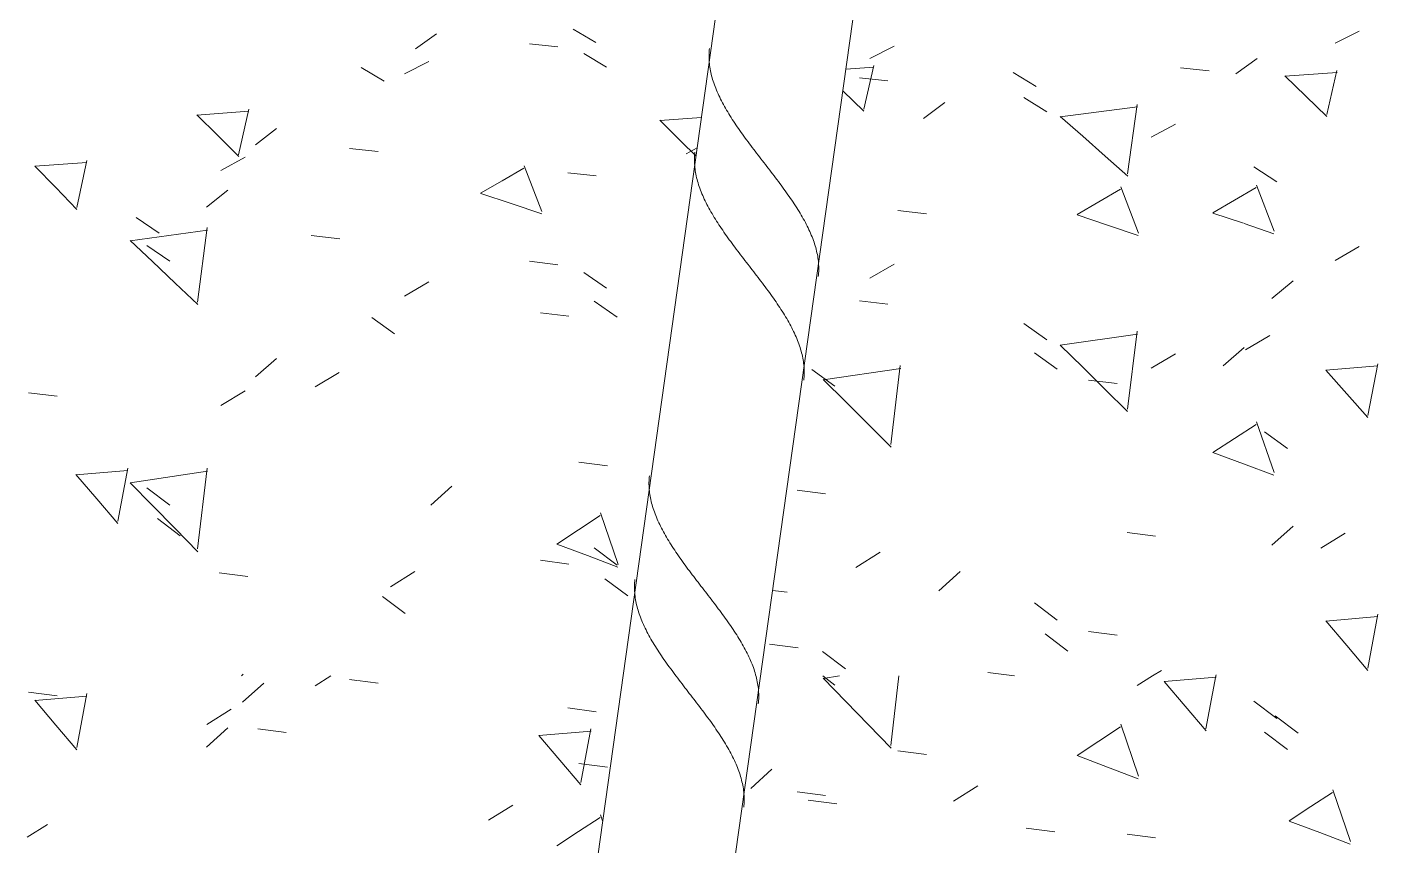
# Model space of a CAD drawing. Header units: inches. Extents: x -19229 to -222, y -6301 to 12387.
# Drawn here: x -19086.634 to -19081.673, y -52.749 to -49.743 of the extents above; entities that cross this region are included whole.
import ezdxf

# ---------------------------------------------------------------- set-up
doc = ezdxf.new("R2010")
doc.units = ezdxf.units.IN
doc.header["$MEASUREMENT"] = 0
doc.layers.add('A-WALL', color=113, linetype='Continuous', lineweight=9)
doc.layers.add('A-WALL-PATT', color=111, linetype='Continuous', lineweight=25)

# ---------------------------------------------------------------- blocks, each defined once
blk = doc.blocks.new('FP_2-DETAIL - PRECAST _ CONC_ - PLANK PERPENDICULAR TO WALL')
at = {"layer": 'A-WALL-PATT', "color": 55, "lineweight": 9}
for p, q in [((17165.0948, -52.1606), (17165.151, -52.1253)), ((17165.1928, -52.1458), (17165.384, -52.1293)), ((17165.3829, -52.1253), (17165.3468, -52.3188)), ((17161.8091, -52.222), (17161.8869, -52.1515)), ((17165.1928, -52.1451), (17165.2699, -52.236)), ((17165.2699, -52.236), (17165.347, -52.3267)), ((17161.6784, -52.3032), (17161.7674, -52.2472)), ((17165.601, -52.2722), (17165.6848, -52.3357)), ((17161.8651, -52.3188), (17161.9698, -52.3324)), ((17162.8975, -52.3442), (17163.0888, -52.3276)), ((17163.0886, -52.319), (17163.0516, -52.5166)), ((17162.8975, -52.3435), (17162.9747, -52.4341)), ((17162.9747, -52.4341), (17163.0518, -52.5245)), ((17163.6753, -52.5378), (17163.7531, -52.4676)), ((17164.4201, -52.5843), (17164.5092, -52.5286)), ((17163.8861, -52.5807), (17163.9908, -52.5942)), ((17165.7316, -52.6051), (17165.8112, -52.5525)), ((17165.8125, -52.5433), (17165.8774, -52.7326)), ((17162.7119, -52.655), (17162.801, -52.5995)), ((17165.652, -52.6577), (17165.7316, -52.6051)), ((17161.0177, -52.7168), (17161.0927, -52.6701)), ((17165.6523, -52.6582), (17165.7644, -52.7002)), ((17164.6872, -52.6839), (17164.7919, -52.6974)), ((17165.7644, -52.7002), (17165.8764, -52.7422))]:
    blk.add_line(p, q, dxfattribs=at)
blk = doc.blocks.new('FP_3-DETAIL - PRECAST _ CONC_ - PLANK PERPENDICULAR TO WALL')
at = {"layer": 'A-WALL-PATT', "color": 55, "lineweight": 9}
for p, q in [((17162.4437, -49.8223), (17162.5216, -49.7674)), ((17162.2448, -49.8907), (17162.3286, -49.9417)), ((17165.8278, -49.9024), (17165.7908, -50.0641)), ((17165.6368, -49.9226), (17165.828, -49.9093)), ((17165.6368, -49.922), (17165.7139, -49.9958)), ((17165.7139, -49.9958), (17165.791, -50.0708)), ((17164.3099, -50.0785), (17164.3878, -50.02)), ((17163.3415, -50.0853), (17163.4944, -50.0743)), ((17163.3415, -50.0847), (17163.4187, -50.1612)), ((17162.2024, -50.188), (17162.3071, -50.1996)), ((17163.4187, -50.1612), (17163.4743, -50.2172)), ((17161.0463, -50.2539), (17161.2376, -50.2396)), ((17161.2373, -50.2322), (17161.2003, -50.4052)), ((17161.0463, -50.2533), (17161.1234, -50.3323)), ((17163.0035, -50.2776), (17163.1082, -50.2894)), ((17165.5232, -50.2563), (17165.6069, -50.3114)), ((17161.1234, -50.3323), (17161.2006, -50.4123)), ((17161.677, -50.4036), (17161.7548, -50.3414)), ((17164.953, -50.3842), (17165.0326, -50.3375)), ((17165.0339, -50.3294), (17165.0988, -50.499)), ((17164.8734, -50.4312), (17164.953, -50.3842)), ((17164.2155, -50.416), (17164.3202, -50.4281)), ((17164.8737, -50.4317), (17164.9858, -50.4696)), ((17164.9858, -50.4696), (17165.0978, -50.5077)), ((17162.2837, -50.809), (17162.3675, -50.8686)), ((17165.4917, -50.9282), (17165.5808, -50.8753)), ((17165.4094, -50.9867), (17165.4872, -50.9198)), ((17163.9416, -51.0378), (17164.2262, -50.9962)), ((17164.2245, -50.9859), (17164.1891, -51.2751)), ((17162.0753, -51.0641), (17162.1643, -51.0105)), ((17163.9, -51.0002), (17163.9838, -51.0609)), ((17163.9414, -51.0371), (17164.0245, -51.1192)), ((17161.0233, -51.0855), (17161.128, -51.0985)), ((17164.0245, -51.1192), (17164.1076, -51.2018)), ((17164.1076, -51.2018), (17164.1907, -51.285)), ((17165.5621, -51.2283), (17165.6459, -51.2901)), ((17163.0443, -51.3403), (17163.149, -51.3536)), ((17163.8453, -51.4425), (17163.95, -51.4559)), ((17163.0429, -51.5882), (17163.1225, -51.5358)), ((17163.1238, -51.5266), (17163.1887, -51.716)), ((17162.9633, -51.6408), (17163.0429, -51.5882)), ((17162.9636, -51.6413), (17163.0757, -51.6835)), ((17165.0573, -51.5981), (17165.162, -51.6115)), ((17163.0757, -51.6835), (17163.1877, -51.7257)), ((17162.3226, -51.8329), (17162.4064, -51.8963)), ((17163.9389, -52.0351), (17164.0227, -52.0987)), ((17165.151, -52.1253), (17165.1839, -52.1046)), ((17165.3838, -52.1206), (17165.3829, -52.1253))]:
    blk.add_line(p, q, dxfattribs=at)
blk = doc.blocks.new('FP_4-DETAIL - PRECAST _ CONC_ - PLANK PERPENDICULAR TO WALL')
at = {"layer": 'A-WALL-PATT', "color": 9, "lineweight": 9}
for p, q in [((17162.0753, -52.1619), (17162.1333, -52.1253)), ((17163.94, -52.1253), (17163.9838, -52.1585)), ((17163.9414, -52.1336), (17164.0245, -52.2192)), ((17163.9416, -52.1344), (17164.001, -52.1253)), ((17164.2191, -52.1253), (17164.1891, -52.3801)), ((17161.0233, -52.1841), (17161.128, -52.1977)), ((17164.0245, -52.2192), (17164.1076, -52.3047)), ((17164.1076, -52.3047), (17164.1907, -52.3902)), ((17165.5621, -52.332), (17165.6459, -52.3954)), ((17163.0443, -52.4467), (17163.149, -52.4603)), ((17163.8453, -52.5504), (17163.95, -52.5639)), ((17163.0429, -52.6968), (17163.1225, -52.6443)), ((17163.1238, -52.6352), (17163.1314, -52.6573)), ((17162.9633, -52.7492), (17163.0429, -52.6968)), ((17165.0573, -52.7066), (17165.162, -52.7201))]:
    blk.add_line(p, q, dxfattribs=at)
blk = doc.blocks.new('FP_5-DETAIL - PRECAST _ CONC_ - PLANK PERPENDICULAR TO WALL')
at = {"layer": 'A-WALL-PATT', "color": 9, "lineweight": 9}
for p, q in [((17162.8622, -49.8045), (17162.9669, -49.8151)), ((17165.8207, -49.8015), (17165.9098, -49.758)), ((17163.0619, -49.8392), (17163.1457, -49.8896)), ((17164.1125, -49.8575), (17164.2015, -49.8134)), ((17162.4042, -49.9143), (17162.4933, -49.8696)), ((17164.0741, -49.9295), (17164.1788, -49.9405)), ((17164.6783, -50.0019), (17164.762, -50.0543)), ((17164.8113, -50.0722), (17165.0959, -50.036)), ((17165.0942, -50.0271), (17165.0588, -50.2813)), ((17164.8111, -50.0716), (17164.8942, -50.1434)), ((17165.146, -50.147), (17165.235, -50.0998)), ((17161.8563, -50.1751), (17161.9341, -50.1155)), ((17164.8942, -50.1434), (17164.9772, -50.2162)), ((17163.4378, -50.2077), (17163.4788, -50.1857)), ((17161.7295, -50.2691), (17161.8186, -50.2208)), ((17164.9772, -50.2162), (17165.0603, -50.2901)), ((17165.4516, -50.3779), (17165.5312, -50.3313)), ((17165.5325, -50.3233), (17165.5974, -50.4926)), ((17165.372, -50.4249), (17165.4516, -50.3779)), ((17165.3723, -50.4254), (17165.4843, -50.4633)), ((17161.3961, -50.5271), (17161.6807, -50.4878)), ((17161.679, -50.4781), (17161.6436, -50.7523)), ((17165.487, -50.4642), (17165.5964, -50.5014)), ((17161.3959, -50.5264), (17161.479, -50.604)), ((17161.4578, -50.5444), (17161.5416, -50.6021)), ((17161.479, -50.604), (17161.5621, -50.6825)), ((17161.5621, -50.6825), (17161.6451, -50.7617)), ((17165.5886, -50.7394), (17165.6665, -50.6743)), ((17163.1008, -50.7486), (17163.1846, -50.8078)), ((17162.9029, -50.7914), (17163.0076, -50.8041)), ((17164.7172, -50.9385), (17164.801, -50.9989)), ((17165.7872, -51.0027), (17165.9785, -50.9869)), ((17165.9783, -50.9787), (17165.9413, -51.1688)), ((17164.916, -51.0389), (17165.0206, -51.0519)), ((17165.7872, -51.002), (17165.8643, -51.0889)), ((17165.8643, -51.0889), (17165.9415, -51.1765)), ((17161.1967, -51.3867), (17161.388, -51.3705)), ((17161.1967, -51.386), (17161.2739, -51.4753)), ((17161.3878, -51.362), (17161.3508, -51.557)), ((17162.5003, -51.4982), (17162.5782, -51.4288)), ((17161.2739, -51.4753), (17161.351, -51.5649)), ((17161.4968, -51.5474), (17161.5805, -51.6102)), ((17165.7691, -51.656), (17165.8582, -51.6005)), ((17164.0609, -51.7269), (17164.15, -51.6712)), ((17161.7238, -51.746), (17161.8285, -51.7595)), ((17162.3527, -51.7979), (17162.4417, -51.7421)), ((17163.1397, -51.7683), (17163.2235, -51.8316)), ((17164.3665, -51.8122), (17164.4444, -51.742)), ((17164.7561, -51.9702), (17164.8399, -52.0338)), ((17163.7447, -52.0083), (17163.8494, -52.0219)), ((17161.8047, -52.1253), (17161.8114, -52.1192)), ((17164.5458, -52.1125), (17164.6437, -52.1253))]:
    blk.add_line(p, q, dxfattribs=at)
blk = doc.blocks.new('FP_6-DETAIL - PRECAST _ CONC_ - PLANK PERPENDICULAR TO WALL')
at = {"layer": 'A-WALL-PATT', "color": 9, "lineweight": 9}
for p, q in [((17162.2024, -52.1385), (17162.2292, -52.142)), ((17162.2306, -52.1422), (17162.3071, -52.1521)), ((17161.0463, -52.2153), (17161.2376, -52.1988)), ((17161.0463, -52.2146), (17161.1234, -52.3054)), ((17161.2373, -52.1901), (17161.2003, -52.3881)), ((17165.5232, -52.2181), (17165.6069, -52.2816)), ((17163.0035, -52.2427), (17163.1082, -52.2563)), ((17161.1234, -52.3054), (17161.2006, -52.3961)), ((17161.677, -52.3862), (17161.7548, -52.3158)), ((17164.953, -52.3644), (17165.0326, -52.3114)), ((17165.0339, -52.3022), (17165.0988, -52.4928)), ((17164.8734, -52.4173), (17164.953, -52.3644)), ((17164.2155, -52.4002), (17164.3202, -52.4138)), ((17164.8737, -52.4178), (17164.9858, -52.4602)), ((17164.9858, -52.4602), (17165.0978, -52.5025))]:
    blk.add_line(p, q, dxfattribs=at)
blk = doc.blocks.new('FP_7-DETAIL - PRECAST _ CONC_ - PLANK PERPENDICULAR TO WALL')
at = {"layer": 'A-WALL-PATT', "color": 9, "lineweight": 9}
for p, q in [((17163.023, -49.7506), (17163.1068, -49.7997)), ((17164.0242, -49.8975), (17164.1272, -49.8904)), ((17164.127, -49.8835), (17164.09, -50.0445)), ((17165.2533, -49.8929), (17165.358, -49.9038)), ((17165.4565, -49.9145), (17165.5344, -49.8583)), ((17164.6394, -49.9095), (17164.7231, -49.9608)), ((17164.0131, -49.9765), (17164.0902, -50.0511)), ((17161.6407, -50.0656), (17161.832, -50.0519)), ((17161.8318, -50.0447), (17161.7948, -50.2117)), ((17161.6407, -50.0651), (17161.7179, -50.1412)), ((17161.7179, -50.1412), (17161.795, -50.2185)), ((17162.8438, -50.2527), (17162.9087, -50.4201)), ((17162.7629, -50.3067), (17162.8425, -50.2607)), ((17162.6833, -50.3531), (17162.7629, -50.3067)), ((17162.6836, -50.3536), (17162.7956, -50.3911)), ((17162.7956, -50.3911), (17162.9076, -50.4287)), ((17161.4189, -50.442), (17161.5027, -50.4989)), ((17162.0611, -50.5084), (17162.1658, -50.5207)), ((17165.8207, -50.5993), (17165.9098, -50.5484)), ((17162.8622, -50.6028), (17162.9669, -50.6153)), ((17163.0619, -50.6434), (17163.1457, -50.7018)), ((17164.1125, -50.6646), (17164.2015, -50.6132)), ((17162.4042, -50.7305), (17162.4933, -50.6787)), ((17164.0741, -50.748), (17164.1788, -50.7606)), ((17164.6783, -50.8311), (17164.762, -50.8908)), ((17164.8113, -50.9111), (17165.0959, -50.87)), ((17165.0942, -50.8598), (17165.0588, -51.146)), ((17164.8111, -50.9104), (17164.8942, -50.9916)), ((17165.146, -50.9957), (17165.235, -50.9424)), ((17161.8563, -51.0273), (17161.9341, -50.9602)), ((17164.8942, -50.9916), (17164.9772, -51.0734)), ((17161.7295, -51.1324), (17161.8186, -51.0785)), ((17164.9772, -51.0734), (17165.0593, -51.1547)), ((17165.5325, -51.1925), (17165.5974, -51.3787)), ((17165.4516, -51.2529), (17165.5312, -51.2014)), ((17165.372, -51.3046), (17165.4516, -51.2529)), ((17165.3723, -51.3051), (17165.4843, -51.3466)), ((17161.3961, -51.4162), (17161.6807, -51.3735)), ((17161.679, -51.3628), (17161.6436, -51.659)), ((17165.4843, -51.3466), (17165.5964, -51.3882)), ((17161.3959, -51.4155), (17161.479, -51.4997)), ((17161.4578, -51.435), (17161.5416, -51.4976)), ((17161.479, -51.4997), (17161.5621, -51.5842)), ((17161.5621, -51.5842), (17161.6451, -51.669)), ((17165.5886, -51.6452), (17165.6665, -51.5754)), ((17163.1008, -51.655), (17163.1846, -51.7181)), ((17162.9029, -51.7006), (17163.0076, -51.7142)), ((17163.7553, -51.811), (17163.8087, -51.8179)), ((17164.7172, -51.8564), (17164.801, -51.9198)), ((17165.7872, -51.9238), (17165.9785, -51.9073)), ((17165.7872, -51.9231), (17165.8643, -52.0139)), ((17165.9783, -51.8986), (17165.9413, -52.0967)), ((17164.916, -51.9617), (17165.0206, -51.9753)), ((17165.8643, -52.0139), (17165.9415, -52.1047))]:
    blk.add_line(p, q, dxfattribs=at)
blk = doc.blocks.new('Dowel5 - Dowel-1884520-DETAIL - PRECAST _ CONC_ - PLANK PERPENDICULAR TO WALL')
at = {"layer": 'A-WALL'}
for name in ['FP_3-DETAIL - PRECAST _ CONC_ - PLANK PERPENDICULAR TO WALL', 'FP_7-DETAIL - PRECAST _ CONC_ - PLANK PERPENDICULAR TO WALL', 'FP_5-DETAIL - PRECAST _ CONC_ - PLANK PERPENDICULAR TO WALL', 'FP_2-DETAIL - PRECAST _ CONC_ - PLANK PERPENDICULAR TO WALL', 'FP_4-DETAIL - PRECAST _ CONC_ - PLANK PERPENDICULAR TO WALL', 'FP_6-DETAIL - PRECAST _ CONC_ - PLANK PERPENDICULAR TO WALL']:
    blk.add_blockref(name, (-18123.8257, 0), dxfattribs=at)
blk = doc.blocks.new('FP_8-DETAIL - PRECAST _ CONC_ - PLANK PERPENDICULAR TO WALL')
at = {"layer": 'A-WALL'}
for p, q in [((17163.596, -49.3516), (17162.8163, -54.899)), ((17163.3213, -54.899), (17164.1009, -49.3516))]:
    blk.add_line(p, q, dxfattribs=at)
at = {"layer": 'A-WALL-PATT', "color": 55, "lineweight": 9}
for p, q in [((17163.522, -49.8464), (17163.5222, -49.8403)), ((17163.522, -49.8526), (17163.522, -49.8464)), ((17163.5222, -49.8588), (17163.522, -49.8526)), ((17163.5222, -49.8403), (17163.5225, -49.8341)), ((17163.5225, -49.8341), (17163.523, -49.828)), ((17163.523, -49.828), (17163.5236, -49.8219)), ((17163.5224, -49.8651), (17163.5222, -49.8588)), ((17163.5229, -49.8713), (17163.5224, -49.8651)), ((17163.5235, -49.8776), (17163.5229, -49.8713)), ((17163.5242, -49.8839), (17163.5235, -49.8776)), ((17163.5251, -49.8902), (17163.5242, -49.8839)), ((17163.5261, -49.8966), (17163.5251, -49.8902)), ((17163.5273, -49.9029), (17163.5261, -49.8966)), ((17163.5286, -49.9093), (17163.5273, -49.9029)), ((17163.5301, -49.9157), (17163.5286, -49.9093)), ((17163.5317, -49.9221), (17163.5301, -49.9157)), ((17163.5334, -49.9286), (17163.5317, -49.9221)), ((17163.5353, -49.935), (17163.5334, -49.9286)), ((17163.5373, -49.9415), (17163.5353, -49.935)), ((17163.5394, -49.948), (17163.5373, -49.9415)), ((17163.5417, -49.9545), (17163.5394, -49.948)), ((17163.5441, -49.9611), (17163.5417, -49.9545)), ((17163.5467, -49.9676), (17163.5441, -49.9611)), ((17163.5493, -49.9742), (17163.5467, -49.9676)), ((17163.5521, -49.9808), (17163.5493, -49.9742)), ((17163.5551, -49.9874), (17163.5521, -49.9808)), ((17163.5581, -49.994), (17163.5551, -49.9874)), ((17163.5613, -50.0006), (17163.5581, -49.994)), ((17163.5645, -50.0073), (17163.5613, -50.0006)), ((17163.5679, -50.014), (17163.5645, -50.0073)), ((17163.5714, -50.0207), (17163.5679, -50.014)), ((17163.575, -50.0274), (17163.5714, -50.0207)), ((17163.5787, -50.0341), (17163.575, -50.0274)), ((17163.5825, -50.0408), (17163.5787, -50.0341)), ((17163.5864, -50.0476), (17163.5825, -50.0408)), ((17163.5905, -50.0543), (17163.5864, -50.0476)), ((17163.5946, -50.0611), (17163.5905, -50.0543)), ((17163.5988, -50.0679), (17163.5946, -50.0611)), ((17163.603, -50.0747), (17163.5988, -50.0679)), ((17163.6074, -50.0815), (17163.603, -50.0747)), ((17163.6119, -50.0883), (17163.6074, -50.0815)), ((17163.6164, -50.0951), (17163.6119, -50.0883)), ((17163.621, -50.102), (17163.6164, -50.0951)), ((17163.6257, -50.1088), (17163.621, -50.102)), ((17163.6304, -50.1157), (17163.6257, -50.1088)), ((17163.6352, -50.1226), (17163.6304, -50.1157)), ((17163.6401, -50.1295), (17163.6352, -50.1226)), ((17163.645, -50.1363), (17163.6401, -50.1295)), ((17163.65, -50.1432), (17163.645, -50.1363)), ((17163.655, -50.1501), (17163.65, -50.1432)), ((17163.6601, -50.1571), (17163.655, -50.1501)), ((17163.4696, -50.2082), (17163.4702, -50.202)), ((17163.6652, -50.164), (17163.6601, -50.1571)), ((17163.6704, -50.1709), (17163.6652, -50.164)), ((17163.6756, -50.1778), (17163.6704, -50.1709)), ((17163.6809, -50.1848), (17163.6756, -50.1778)), ((17163.6861, -50.1917), (17163.6809, -50.1848)), ((17163.6914, -50.1986), (17163.6861, -50.1917)), ((17163.6967, -50.2056), (17163.6914, -50.1986)), ((17163.4686, -50.2266), (17163.4688, -50.2204)), ((17163.4686, -50.2328), (17163.4686, -50.2266)), ((17163.4687, -50.239), (17163.4686, -50.2328)), ((17163.469, -50.2453), (17163.4687, -50.239)), ((17163.4688, -50.2204), (17163.4691, -50.2143)), ((17163.4695, -50.2515), (17163.469, -50.2453)), ((17163.4691, -50.2143), (17163.4696, -50.2082)), ((17163.47, -50.2578), (17163.4695, -50.2515)), ((17163.7021, -50.2125), (17163.6967, -50.2056)), ((17163.7074, -50.2195), (17163.7021, -50.2125)), ((17163.7128, -50.2264), (17163.7074, -50.2195)), ((17163.7182, -50.2334), (17163.7128, -50.2264)), ((17163.7235, -50.2403), (17163.7182, -50.2334)), ((17163.7289, -50.2473), (17163.7235, -50.2403)), ((17163.7343, -50.2542), (17163.7289, -50.2473)), ((17163.4708, -50.2641), (17163.47, -50.2578)), ((17163.4717, -50.2704), (17163.4708, -50.2641)), ((17163.4727, -50.2768), (17163.4717, -50.2704)), ((17163.4739, -50.2831), (17163.4727, -50.2768)), ((17163.4752, -50.2895), (17163.4739, -50.2831)), ((17163.4766, -50.2959), (17163.4752, -50.2895)), ((17163.4782, -50.3023), (17163.4766, -50.2959)), ((17163.48, -50.3088), (17163.4782, -50.3023)), ((17163.7396, -50.2612), (17163.7343, -50.2542)), ((17163.745, -50.2681), (17163.7396, -50.2612)), ((17163.7503, -50.2751), (17163.745, -50.2681)), ((17163.7557, -50.282), (17163.7503, -50.2751)), ((17163.7609, -50.289), (17163.7557, -50.282)), ((17163.7662, -50.2959), (17163.7609, -50.289)), ((17163.7715, -50.3028), (17163.7662, -50.2959)), ((17163.4818, -50.3152), (17163.48, -50.3088)), ((17163.4839, -50.3217), (17163.4818, -50.3152)), ((17163.486, -50.3282), (17163.4839, -50.3217)), ((17163.4883, -50.3347), (17163.486, -50.3282)), ((17163.4907, -50.3412), (17163.4883, -50.3347)), ((17163.4932, -50.3478), (17163.4907, -50.3412)), ((17163.4959, -50.3544), (17163.4932, -50.3478)), ((17163.7767, -50.3098), (17163.7715, -50.3028)), ((17163.7818, -50.3167), (17163.7767, -50.3098)), ((17163.787, -50.3236), (17163.7818, -50.3167)), ((17163.792, -50.3305), (17163.787, -50.3236)), ((17163.7971, -50.3374), (17163.792, -50.3305)), ((17163.8021, -50.3443), (17163.7971, -50.3374)), ((17163.807, -50.3512), (17163.8021, -50.3443)), ((17163.8119, -50.3581), (17163.807, -50.3512)), ((17163.4987, -50.361), (17163.4959, -50.3544)), ((17163.5016, -50.3676), (17163.4987, -50.361)), ((17163.5047, -50.3742), (17163.5016, -50.3676)), ((17163.5078, -50.3808), (17163.5047, -50.3742)), ((17163.5111, -50.3875), (17163.5078, -50.3808)), ((17163.5145, -50.3942), (17163.5111, -50.3875)), ((17163.518, -50.4008), (17163.5145, -50.3942)), ((17163.5216, -50.4075), (17163.518, -50.4008)), ((17163.8167, -50.3649), (17163.8119, -50.3581)), ((17163.8214, -50.3718), (17163.8167, -50.3649)), ((17163.8261, -50.3787), (17163.8214, -50.3718)), ((17163.8307, -50.3855), (17163.8261, -50.3787)), ((17163.8352, -50.3923), (17163.8307, -50.3855)), ((17163.8397, -50.3992), (17163.8352, -50.3923)), ((17163.844, -50.406), (17163.8397, -50.3992)), ((17163.5253, -50.4143), (17163.5216, -50.4075)), ((17163.5291, -50.421), (17163.5253, -50.4143)), ((17163.533, -50.4277), (17163.5291, -50.421)), ((17163.537, -50.4345), (17163.533, -50.4277)), ((17163.5411, -50.4413), (17163.537, -50.4345)), ((17163.5453, -50.4481), (17163.5411, -50.4413)), ((17163.5496, -50.4549), (17163.5453, -50.4481)), ((17163.8483, -50.4128), (17163.844, -50.406)), ((17163.8525, -50.4196), (17163.8483, -50.4128)), ((17163.8566, -50.4263), (17163.8525, -50.4196)), ((17163.8606, -50.4331), (17163.8566, -50.4263)), ((17163.8645, -50.4398), (17163.8606, -50.4331)), ((17163.8683, -50.4466), (17163.8645, -50.4398)), ((17163.8721, -50.4533), (17163.8683, -50.4466)), ((17163.554, -50.4617), (17163.5496, -50.4549)), ((17163.5584, -50.4685), (17163.554, -50.4617)), ((17163.5629, -50.4753), (17163.5584, -50.4685)), ((17163.5675, -50.4822), (17163.5629, -50.4753)), ((17163.5722, -50.489), (17163.5675, -50.4822)), ((17163.577, -50.4959), (17163.5722, -50.489)), ((17163.5818, -50.5028), (17163.577, -50.4959)), ((17163.8757, -50.46), (17163.8721, -50.4533)), ((17163.8792, -50.4667), (17163.8757, -50.46)), ((17163.8825, -50.4733), (17163.8792, -50.4667)), ((17163.8858, -50.48), (17163.8825, -50.4733)), ((17163.889, -50.4866), (17163.8858, -50.48)), ((17163.892, -50.4933), (17163.889, -50.4866)), ((17163.8949, -50.4999), (17163.892, -50.4933)), ((17163.8977, -50.5065), (17163.8949, -50.4999)), ((17163.5866, -50.5096), (17163.5818, -50.5028)), ((17163.5916, -50.5165), (17163.5866, -50.5096)), ((17163.5966, -50.5234), (17163.5916, -50.5165)), ((17163.6016, -50.5303), (17163.5966, -50.5234)), ((17163.6067, -50.5372), (17163.6016, -50.5303)), ((17163.6118, -50.5442), (17163.6067, -50.5372)), ((17163.617, -50.5511), (17163.6118, -50.5442)), ((17163.9004, -50.513), (17163.8977, -50.5065)), ((17163.9029, -50.5196), (17163.9004, -50.513)), ((17163.9053, -50.5261), (17163.9029, -50.5196)), ((17163.9076, -50.5326), (17163.9053, -50.5261)), ((17163.9098, -50.5391), (17163.9076, -50.5326)), ((17163.9118, -50.5456), (17163.9098, -50.5391)), ((17163.9137, -50.5521), (17163.9118, -50.5456)), ((17163.6222, -50.558), (17163.617, -50.5511)), ((17163.6274, -50.5649), (17163.6222, -50.558)), ((17163.6327, -50.5719), (17163.6274, -50.5649)), ((17163.638, -50.5788), (17163.6327, -50.5719)), ((17163.6433, -50.5858), (17163.638, -50.5788)), ((17163.6486, -50.5927), (17163.6433, -50.5858)), ((17163.654, -50.5997), (17163.6486, -50.5927)), ((17163.6594, -50.6066), (17163.654, -50.5997)), ((17163.9154, -50.5585), (17163.9137, -50.5521)), ((17163.917, -50.5649), (17163.9154, -50.5585)), ((17163.9185, -50.5713), (17163.917, -50.5649)), ((17163.9198, -50.5777), (17163.9185, -50.5713)), ((17163.921, -50.5841), (17163.9198, -50.5777)), ((17163.922, -50.5904), (17163.921, -50.5841)), ((17163.9229, -50.5967), (17163.922, -50.5904)), ((17163.9236, -50.603), (17163.9229, -50.5967)), ((17163.6647, -50.6136), (17163.6594, -50.6066)), ((17163.6701, -50.6205), (17163.6647, -50.6136)), ((17163.6755, -50.6275), (17163.6701, -50.6205)), ((17163.6808, -50.6344), (17163.6755, -50.6275)), ((17163.6862, -50.6414), (17163.6808, -50.6344)), ((17163.6916, -50.6483), (17163.6862, -50.6414)), ((17163.6969, -50.6553), (17163.6916, -50.6483)), ((17163.9242, -50.6093), (17163.9236, -50.603)), ((17163.9241, -50.6527), (17163.9245, -50.6465)), ((17163.9246, -50.6156), (17163.9242, -50.6093)), ((17163.9245, -50.6465), (17163.9249, -50.6404)), ((17163.9249, -50.6218), (17163.9246, -50.6156)), ((17163.925, -50.628), (17163.9249, -50.6218)), ((17163.9249, -50.6404), (17163.925, -50.6342)), ((17163.925, -50.6342), (17163.925, -50.628)), ((17163.7022, -50.6622), (17163.6969, -50.6553)), ((17163.7075, -50.6691), (17163.7022, -50.6622)), ((17163.7128, -50.6761), (17163.7075, -50.6691)), ((17163.718, -50.683), (17163.7128, -50.6761)), ((17163.7232, -50.6899), (17163.718, -50.683)), ((17163.7284, -50.6969), (17163.7232, -50.6899)), ((17163.7335, -50.7038), (17163.7284, -50.6969)), ((17163.9234, -50.6588), (17163.9241, -50.6527)), ((17163.7386, -50.7107), (17163.7335, -50.7038)), ((17163.7436, -50.7176), (17163.7386, -50.7107)), ((17163.7486, -50.7245), (17163.7436, -50.7176)), ((17163.7536, -50.7314), (17163.7486, -50.7245)), ((17163.7584, -50.7383), (17163.7536, -50.7314)), ((17163.7632, -50.7451), (17163.7584, -50.7383)), ((17163.768, -50.752), (17163.7632, -50.7451)), ((17163.7727, -50.7588), (17163.768, -50.752)), ((17163.7773, -50.7657), (17163.7727, -50.7588)), ((17163.7818, -50.7725), (17163.7773, -50.7657)), ((17163.7862, -50.7793), (17163.7818, -50.7725)), ((17163.7906, -50.7862), (17163.7862, -50.7793)), ((17163.7949, -50.7929), (17163.7906, -50.7862)), ((17163.7991, -50.7997), (17163.7949, -50.7929)), ((17163.8032, -50.8065), (17163.7991, -50.7997)), ((17163.8072, -50.8133), (17163.8032, -50.8065)), ((17163.8111, -50.82), (17163.8072, -50.8133)), ((17163.8149, -50.8267), (17163.8111, -50.82)), ((17163.8186, -50.8335), (17163.8149, -50.8267)), ((17163.8222, -50.8402), (17163.8186, -50.8335)), ((17163.8257, -50.8469), (17163.8222, -50.8402)), ((17163.8291, -50.8535), (17163.8257, -50.8469)), ((17163.8324, -50.8602), (17163.8291, -50.8535)), ((17163.8355, -50.8668), (17163.8324, -50.8602)), ((17163.8386, -50.8734), (17163.8355, -50.8668)), ((17163.8415, -50.8801), (17163.8386, -50.8734)), ((17163.8443, -50.8866), (17163.8415, -50.8801)), ((17163.847, -50.8932), (17163.8443, -50.8866)), ((17163.8495, -50.8998), (17163.847, -50.8932)), ((17163.8519, -50.9063), (17163.8495, -50.8998)), ((17163.8542, -50.9128), (17163.8519, -50.9063)), ((17163.8564, -50.9193), (17163.8542, -50.9128)), ((17163.8584, -50.9258), (17163.8564, -50.9193)), ((17163.8602, -50.9323), (17163.8584, -50.9258)), ((17163.862, -50.9387), (17163.8602, -50.9323)), ((17163.8636, -50.9451), (17163.862, -50.9387)), ((17163.865, -50.9515), (17163.8636, -50.9451)), ((17163.8664, -50.9579), (17163.865, -50.9515)), ((17163.8675, -50.9643), (17163.8664, -50.9579)), ((17163.8686, -50.9706), (17163.8675, -50.9643)), ((17163.8694, -50.9769), (17163.8686, -50.9706)), ((17163.8702, -50.9832), (17163.8694, -50.9769)), ((17163.8708, -50.9895), (17163.8702, -50.9832)), ((17163.8712, -50.9958), (17163.8708, -50.9895)), ((17163.8715, -51.002), (17163.8712, -50.9958)), ((17163.87, -51.039), (17163.8706, -51.0329)), ((17163.8706, -51.0329), (17163.8711, -51.0267)), ((17163.8711, -51.0267), (17163.8714, -51.0206)), ((17163.8714, -51.0206), (17163.8716, -51.0144)), ((17163.8716, -51.0082), (17163.8715, -51.002)), ((17163.8716, -51.0144), (17163.8716, -51.0082)), ((17163.3026, -51.3965), (17163.3032, -51.3904)), ((17163.3016, -51.4149), (17163.3018, -51.4088)), ((17163.3016, -51.4211), (17163.3016, -51.4149)), ((17163.3017, -51.4273), (17163.3016, -51.4211)), ((17163.302, -51.4336), (17163.3017, -51.4273)), ((17163.3018, -51.4088), (17163.3021, -51.4026)), ((17163.3024, -51.4398), (17163.302, -51.4336)), ((17163.3021, -51.4026), (17163.3026, -51.3965)), ((17163.303, -51.4461), (17163.3024, -51.4398)), ((17163.3038, -51.4524), (17163.303, -51.4461)), ((17163.3046, -51.4587), (17163.3038, -51.4524)), ((17163.3057, -51.4651), (17163.3046, -51.4587)), ((17163.3068, -51.4714), (17163.3057, -51.4651)), ((17163.3082, -51.4778), (17163.3068, -51.4714)), ((17163.3096, -51.4842), (17163.3082, -51.4778)), ((17163.3112, -51.4906), (17163.3096, -51.4842)), ((17163.313, -51.4971), (17163.3112, -51.4906)), ((17163.3148, -51.5035), (17163.313, -51.4971)), ((17163.3169, -51.51), (17163.3148, -51.5035)), ((17163.319, -51.5165), (17163.3169, -51.51)), ((17163.3213, -51.523), (17163.319, -51.5165)), ((17163.3237, -51.5296), (17163.3213, -51.523)), ((17163.3262, -51.5361), (17163.3237, -51.5296)), ((17163.3289, -51.5427), (17163.3262, -51.5361)), ((17163.3317, -51.5493), (17163.3289, -51.5427)), ((17163.3346, -51.5559), (17163.3317, -51.5493)), ((17163.3377, -51.5625), (17163.3346, -51.5559)), ((17163.3408, -51.5692), (17163.3377, -51.5625)), ((17163.3441, -51.5758), (17163.3408, -51.5692)), ((17163.3475, -51.5825), (17163.3441, -51.5758)), ((17163.351, -51.5892), (17163.3475, -51.5825)), ((17163.3546, -51.5959), (17163.351, -51.5892)), ((17163.3583, -51.6026), (17163.3546, -51.5959)), ((17163.3621, -51.6093), (17163.3583, -51.6026)), ((17163.366, -51.6161), (17163.3621, -51.6093)), ((17163.37, -51.6228), (17163.366, -51.6161)), ((17163.3741, -51.6296), (17163.37, -51.6228)), ((17163.3783, -51.6364), (17163.3741, -51.6296)), ((17163.3826, -51.6432), (17163.3783, -51.6364)), ((17163.387, -51.65), (17163.3826, -51.6432)), ((17163.3914, -51.6568), (17163.387, -51.65)), ((17163.3959, -51.6636), (17163.3914, -51.6568)), ((17163.4005, -51.6705), (17163.3959, -51.6636)), ((17163.4052, -51.6773), (17163.4005, -51.6705)), ((17163.41, -51.6842), (17163.4052, -51.6773)), ((17163.4148, -51.6911), (17163.41, -51.6842)), ((17163.4196, -51.698), (17163.4148, -51.6911)), ((17163.4246, -51.7048), (17163.4196, -51.698)), ((17163.4296, -51.7117), (17163.4246, -51.7048)), ((17163.4346, -51.7187), (17163.4296, -51.7117)), ((17163.4397, -51.7256), (17163.4346, -51.7187)), ((17163.4448, -51.7325), (17163.4397, -51.7256)), ((17163.45, -51.7394), (17163.4448, -51.7325)), ((17163.4552, -51.7463), (17163.45, -51.7394)), ((17163.2482, -51.7951), (17163.2483, -51.7889)), ((17163.2483, -51.7889), (17163.2487, -51.7828)), ((17163.2487, -51.7828), (17163.2491, -51.7767)), ((17163.2491, -51.7767), (17163.2498, -51.7706)), ((17163.4604, -51.7533), (17163.4552, -51.7463)), ((17163.4657, -51.7602), (17163.4604, -51.7533)), ((17163.471, -51.7671), (17163.4657, -51.7602)), ((17163.4763, -51.7741), (17163.471, -51.7671)), ((17163.4816, -51.781), (17163.4763, -51.7741)), ((17163.487, -51.788), (17163.4816, -51.781)), ((17163.4924, -51.7949), (17163.487, -51.788)), ((17163.2482, -51.8013), (17163.2482, -51.7951)), ((17163.2483, -51.8075), (17163.2482, -51.8013)), ((17163.2486, -51.8138), (17163.2483, -51.8075)), ((17163.249, -51.82), (17163.2486, -51.8138)), ((17163.2496, -51.8263), (17163.249, -51.82)), ((17163.2503, -51.8326), (17163.2496, -51.8263)), ((17163.2512, -51.8389), (17163.2503, -51.8326)), ((17163.2522, -51.8453), (17163.2512, -51.8389)), ((17163.4977, -51.8019), (17163.4924, -51.7949)), ((17163.5031, -51.8088), (17163.4977, -51.8019)), ((17163.5085, -51.8158), (17163.5031, -51.8088)), ((17163.5138, -51.8227), (17163.5085, -51.8158)), ((17163.5192, -51.8297), (17163.5138, -51.8227)), ((17163.5246, -51.8366), (17163.5192, -51.8297)), ((17163.5299, -51.8436), (17163.5246, -51.8366)), ((17163.2534, -51.8516), (17163.2522, -51.8453)), ((17163.2547, -51.858), (17163.2534, -51.8516)), ((17163.2562, -51.8644), (17163.2547, -51.858)), ((17163.2578, -51.8708), (17163.2562, -51.8644)), ((17163.2595, -51.8773), (17163.2578, -51.8708)), ((17163.2614, -51.8837), (17163.2595, -51.8773)), ((17163.2634, -51.8902), (17163.2614, -51.8837)), ((17163.5352, -51.8505), (17163.5299, -51.8436)), ((17163.5405, -51.8575), (17163.5352, -51.8505)), ((17163.5458, -51.8644), (17163.5405, -51.8575)), ((17163.551, -51.8713), (17163.5458, -51.8644)), ((17163.5562, -51.8783), (17163.551, -51.8713)), ((17163.5614, -51.8852), (17163.5562, -51.8783)), ((17163.5665, -51.8921), (17163.5614, -51.8852)), ((17163.2656, -51.8967), (17163.2634, -51.8902)), ((17163.2679, -51.9032), (17163.2656, -51.8967)), ((17163.2703, -51.9098), (17163.2679, -51.9032)), ((17163.2728, -51.9163), (17163.2703, -51.9098)), ((17163.2755, -51.9229), (17163.2728, -51.9163)), ((17163.2783, -51.9295), (17163.2755, -51.9229)), ((17163.2812, -51.9361), (17163.2783, -51.9295)), ((17163.2842, -51.9427), (17163.2812, -51.9361)), ((17163.5716, -51.899), (17163.5665, -51.8921)), ((17163.5766, -51.9059), (17163.5716, -51.899)), ((17163.5816, -51.9128), (17163.5766, -51.9059)), ((17163.5866, -51.9197), (17163.5816, -51.9128)), ((17163.5914, -51.9266), (17163.5866, -51.9197)), ((17163.5962, -51.9335), (17163.5914, -51.9266)), ((17163.601, -51.9403), (17163.5962, -51.9335)), ((17163.2874, -51.9493), (17163.2842, -51.9427)), ((17163.2907, -51.956), (17163.2874, -51.9493)), ((17163.294, -51.9627), (17163.2907, -51.956)), ((17163.2975, -51.9694), (17163.294, -51.9627)), ((17163.3011, -51.9761), (17163.2975, -51.9694)), ((17163.3049, -51.9828), (17163.3011, -51.9761)), ((17163.3087, -51.9895), (17163.3049, -51.9828)), ((17163.6057, -51.9472), (17163.601, -51.9403)), ((17163.6103, -51.954), (17163.6057, -51.9472)), ((17163.6148, -51.9608), (17163.6103, -51.954)), ((17163.6192, -51.9677), (17163.6148, -51.9608)), ((17163.6236, -51.9745), (17163.6192, -51.9677)), ((17163.6279, -51.9813), (17163.6236, -51.9745)), ((17163.6321, -51.9881), (17163.6279, -51.9813)), ((17163.6362, -51.9948), (17163.6321, -51.9881)), ((17163.3126, -51.9963), (17163.3087, -51.9895)), ((17163.3166, -52.003), (17163.3126, -51.9963)), ((17163.3207, -52.0098), (17163.3166, -52.003)), ((17163.3249, -52.0166), (17163.3207, -52.0098)), ((17163.3292, -52.0234), (17163.3249, -52.0166)), ((17163.3335, -52.0302), (17163.3292, -52.0234)), ((17163.338, -52.037), (17163.3335, -52.0302)), ((17163.3425, -52.0438), (17163.338, -52.037)), ((17163.6402, -52.0016), (17163.6362, -51.9948)), ((17163.6441, -52.0083), (17163.6402, -52.0016)), ((17163.6479, -52.0151), (17163.6441, -52.0083)), ((17163.6516, -52.0218), (17163.6479, -52.0151)), ((17163.6552, -52.0285), (17163.6516, -52.0218)), ((17163.6587, -52.0352), (17163.6552, -52.0285)), ((17163.6621, -52.0418), (17163.6587, -52.0352)), ((17163.3471, -52.0507), (17163.3425, -52.0438)), ((17163.3518, -52.0575), (17163.3471, -52.0507)), ((17163.3565, -52.0644), (17163.3518, -52.0575)), ((17163.3613, -52.0713), (17163.3565, -52.0644)), ((17163.3662, -52.0781), (17163.3613, -52.0713)), ((17163.3711, -52.085), (17163.3662, -52.0781)), ((17163.3761, -52.0919), (17163.3711, -52.085)), ((17163.6654, -52.0485), (17163.6621, -52.0418)), ((17163.6685, -52.0551), (17163.6654, -52.0485)), ((17163.6716, -52.0618), (17163.6685, -52.0551)), ((17163.6745, -52.0684), (17163.6716, -52.0618)), ((17163.6773, -52.075), (17163.6745, -52.0684)), ((17163.68, -52.0815), (17163.6773, -52.075)), ((17163.6825, -52.0881), (17163.68, -52.0815)), ((17163.6849, -52.0946), (17163.6825, -52.0881)), ((17163.3812, -52.0988), (17163.3761, -52.0919)), ((17163.3862, -52.1057), (17163.3812, -52.0988)), ((17163.3914, -52.1127), (17163.3862, -52.1057)), ((17163.3965, -52.1196), (17163.3914, -52.1127)), ((17163.4017, -52.1265), (17163.3965, -52.1196)), ((17163.407, -52.1334), (17163.4017, -52.1265)), ((17163.4123, -52.1404), (17163.407, -52.1334)), ((17163.6872, -52.1011), (17163.6849, -52.0946)), ((17163.6893, -52.1076), (17163.6872, -52.1011)), ((17163.6914, -52.1141), (17163.6893, -52.1076)), ((17163.6932, -52.1206), (17163.6914, -52.1141)), ((17163.695, -52.127), (17163.6932, -52.1206)), ((17163.6966, -52.1334), (17163.695, -52.127)), ((17163.698, -52.1398), (17163.6966, -52.1334)), ((17163.4176, -52.1473), (17163.4123, -52.1404)), ((17163.4229, -52.1543), (17163.4176, -52.1473)), ((17163.4282, -52.1612), (17163.4229, -52.1543)), ((17163.4336, -52.1682), (17163.4282, -52.1612)), ((17163.4389, -52.1751), (17163.4336, -52.1682)), ((17163.4443, -52.1821), (17163.4389, -52.1751)), ((17163.4497, -52.189), (17163.4443, -52.1821)), ((17163.6993, -52.1462), (17163.698, -52.1398)), ((17163.7005, -52.1526), (17163.6993, -52.1462)), ((17163.7015, -52.1589), (17163.7005, -52.1526)), ((17163.7024, -52.1652), (17163.7015, -52.1589)), ((17163.7032, -52.1715), (17163.7024, -52.1652)), ((17163.7037, -52.1778), (17163.7032, -52.1715)), ((17163.7042, -52.1841), (17163.7037, -52.1778)), ((17163.7045, -52.1903), (17163.7042, -52.1841)), ((17163.455, -52.196), (17163.4497, -52.189)), ((17163.4604, -52.2029), (17163.455, -52.196)), ((17163.4658, -52.2099), (17163.4604, -52.2029)), ((17163.4711, -52.2168), (17163.4658, -52.2099)), ((17163.4765, -52.2238), (17163.4711, -52.2168)), ((17163.4818, -52.2307), (17163.4765, -52.2238)), ((17163.4871, -52.2376), (17163.4818, -52.2307)), ((17163.703, -52.2273), (17163.7036, -52.2212)), ((17163.7036, -52.2212), (17163.7041, -52.215)), ((17163.7041, -52.215), (17163.7044, -52.2089)), ((17163.7044, -52.2089), (17163.7046, -52.2027)), ((17163.7046, -52.1965), (17163.7045, -52.1903)), ((17163.7046, -52.2027), (17163.7046, -52.1965)), ((17163.4923, -52.2446), (17163.4871, -52.2376)), ((17163.4976, -52.2515), (17163.4923, -52.2446)), ((17163.5028, -52.2584), (17163.4976, -52.2515)), ((17163.508, -52.2654), (17163.5028, -52.2584)), ((17163.5131, -52.2723), (17163.508, -52.2654)), ((17163.5182, -52.2792), (17163.5131, -52.2723)), ((17163.5232, -52.2861), (17163.5182, -52.2792)), ((17163.5282, -52.293), (17163.5232, -52.2861)), ((17163.5331, -52.2999), (17163.5282, -52.293)), ((17163.538, -52.3068), (17163.5331, -52.2999)), ((17163.5428, -52.3136), (17163.538, -52.3068)), ((17163.5475, -52.3205), (17163.5428, -52.3136)), ((17163.5522, -52.3274), (17163.5475, -52.3205)), ((17163.5568, -52.3342), (17163.5522, -52.3274)), ((17163.5614, -52.341), (17163.5568, -52.3342)), ((17163.5658, -52.3478), (17163.5614, -52.341)), ((17163.5702, -52.3547), (17163.5658, -52.3478)), ((17163.5744, -52.3615), (17163.5702, -52.3547)), ((17163.5786, -52.3682), (17163.5744, -52.3615)), ((17163.5827, -52.375), (17163.5786, -52.3682)), ((17163.5868, -52.3818), (17163.5827, -52.375)), ((17163.5907, -52.3885), (17163.5868, -52.3818)), ((17163.5945, -52.3953), (17163.5907, -52.3885)), ((17163.5982, -52.402), (17163.5945, -52.3953)), ((17163.6018, -52.4087), (17163.5982, -52.402)), ((17163.6053, -52.4154), (17163.6018, -52.4087)), ((17163.6087, -52.422), (17163.6053, -52.4154)), ((17163.6119, -52.4287), (17163.6087, -52.422)), ((17163.6151, -52.4353), (17163.6119, -52.4287)), ((17163.6181, -52.442), (17163.6151, -52.4353)), ((17163.6211, -52.4486), (17163.6181, -52.442)), ((17163.6239, -52.4551), (17163.6211, -52.4486)), ((17163.6265, -52.4617), (17163.6239, -52.4551)), ((17163.6291, -52.4683), (17163.6265, -52.4617)), ((17163.6315, -52.4748), (17163.6291, -52.4683)), ((17163.6338, -52.4813), (17163.6315, -52.4748)), ((17163.6359, -52.4878), (17163.6338, -52.4813)), ((17163.6379, -52.4943), (17163.6359, -52.4878)), ((17163.6398, -52.5008), (17163.6379, -52.4943)), ((17163.6415, -52.5072), (17163.6398, -52.5008)), ((17163.6431, -52.5136), (17163.6415, -52.5072)), ((17163.6446, -52.52), (17163.6431, -52.5136)), ((17163.6459, -52.5264), (17163.6446, -52.52)), ((17163.6471, -52.5328), (17163.6459, -52.5264)), ((17163.6481, -52.5391), (17163.6471, -52.5328)), ((17163.649, -52.5454), (17163.6481, -52.5391)), ((17163.6497, -52.5517), (17163.649, -52.5454)), ((17163.6503, -52.558), (17163.6497, -52.5517)), ((17163.6508, -52.5643), (17163.6503, -52.558)), ((17163.651, -52.5705), (17163.6508, -52.5643)), ((17163.6512, -52.5767), (17163.651, -52.5705)), ((17163.651, -52.5891), (17163.6512, -52.5829)), ((17163.6512, -52.5829), (17163.6512, -52.5767)), ((17163.6496, -52.6075), (17163.6502, -52.6014)), ((17163.6502, -52.6014), (17163.6507, -52.5952)), ((17163.6507, -52.5952), (17163.651, -52.5891))]:
    blk.add_line(p, q, dxfattribs=at)
blk = doc.blocks.new('Dowel12 - Dowel-1935210-DETAIL - PRECAST _ CONC_ - PLANK PERPENDICULAR TO WALL')
at = {"layer": 'A-WALL'}
blk.add_blockref('FP_8-DETAIL - PRECAST _ CONC_ - PLANK PERPENDICULAR TO WALL', (-18123.8257, 0), dxfattribs=at)

msp = doc.modelspace()

# ---------------------------------------------------------------- block references
at = {"layer": 'A-WALL'}
for name in ['Dowel5 - Dowel-1884520-DETAIL - PRECAST _ CONC_ - PLANK PERPENDICULAR TO WALL', 'Dowel12 - Dowel-1935210-DETAIL - PRECAST _ CONC_ - PLANK PERPENDICULAR TO WALL']:
    msp.add_blockref(name, (-18123.82569, 0), dxfattribs=at)

doc.saveas('drawing.dxf')
